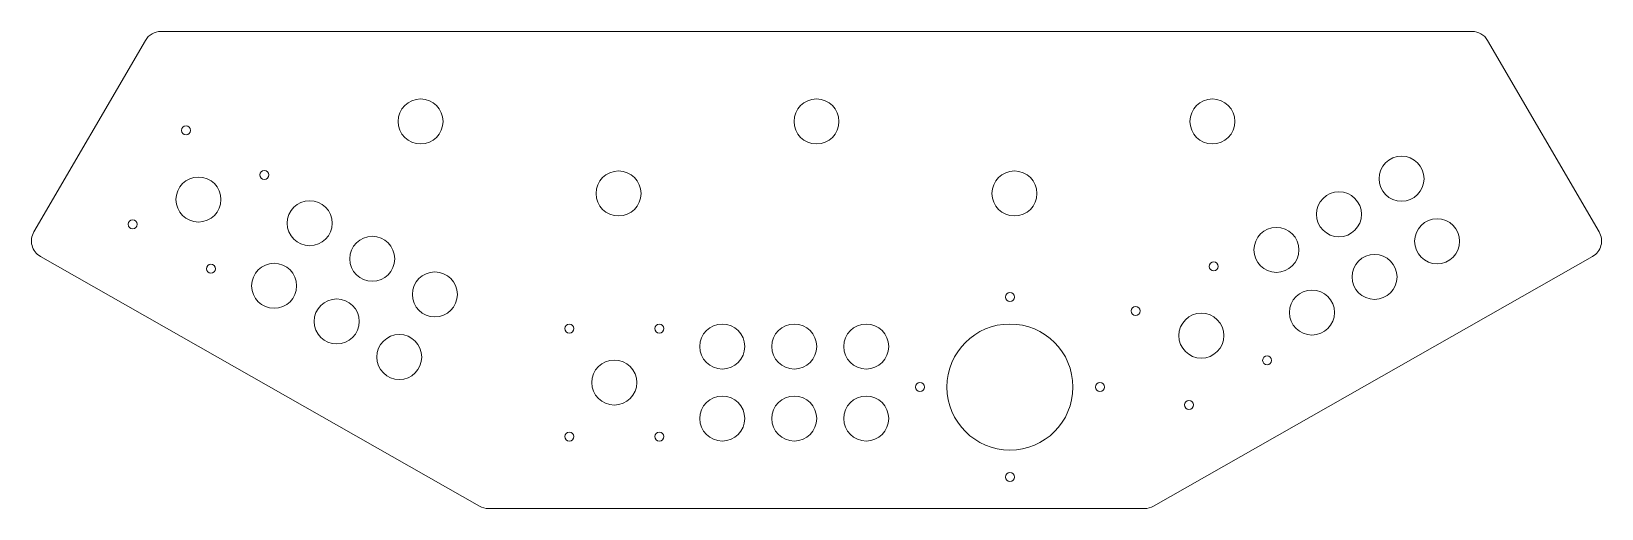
# Model space of a CAD drawing. Header units: inches. Extents: x 2.7 to 46.3, y 1.8 to 15.
import ezdxf

# ---------------------------------------------------------------- set-up
doc = ezdxf.new("R2010")
doc.units = ezdxf.units.IN
doc.layers.get('0').update_dxf_attribs({"linetype": 'CONTINUOUS', "lineweight": 0})
for name, color, linetype, lineweight in [('Buttons', 7, 'CONTINUOUS', 0), ('Joystick', 7, 'CONTINUOUS', 0), ('Proposed Layout', 7, 'CONTINUOUS', 0)]:
    doc.layers.add(name, color=color, linetype=linetype, lineweight=lineweight)

# ---------------------------------------------------------------- blocks, each defined once
blk = doc.blocks.new('Joystick')
at = {"layer": 'Joystick'}
for centre, radius in [((-1.25, 1.5), 0.125), ((1.25, 1.5), 0.125), ((0, 0), 0.625), ((-1.25, -1.5), 0.125), ((1.25, -1.5), 0.125)]:
    blk.add_circle(centre, radius, dxfattribs=at)
blk = doc.blocks.new('Buttons')
at = {"layer": 'Buttons'}
blk.add_circle((0, 0), 0.625, dxfattribs=at)

msp = doc.modelspace()

# ---------------------------------------------------------------- linework, layer by layer
for p, q in [((6.287, 15), (42.713, 15)), ((2.755, 9.437), (5.855, 14.752)), ((43.145, 14.752), (46.245, 9.437)), ((15.135, 1.815), (2.939, 8.75)), ((46.061, 8.75), (33.865, 1.815)), ((33.618, 1.75), (15.382, 1.75))]:
    msp.add_line(p, q)
for centre, radius in [((13.5, 12.5), 0.625), ((24.5, 12.5), 0.625), ((35.5, 12.5), 0.625), ((29.875, 5.125), 1.75)]:
    msp.add_circle(centre, radius)
for centre, start, end in [((6.287, 14.5), 90, 149.7436), ((42.713, 14.5), 30.2564, 90), ((3.187, 9.185), 149.7436, 240.3763), ((45.813, 9.185), 299.6237, 30.2564), ((15.382, 2.25), 240.3763, 270), ((33.618, 2.25), 270, 299.6237)]:
    msp.add_arc(centre, 0.5, start, end)
at = {"layer": 'Proposed Layout'}
for centre, radius in [((29.875, 7.625), 0.125), ((29.875, 5.125), 1.75), ((27.375, 5.125), 0.125), ((32.375, 5.125), 0.125), ((29.875, 2.625), 0.125)]:
    msp.add_circle(centre, radius, dxfattribs=at)

# ---------------------------------------------------------------- block references
at = {"row_count": 2, "column_count": 3, "row_spacing": 2, "column_spacing": 2}
for p, rotation in [((40.755, 10.91), -150.376), ((13.896, 7.697), 150.376), ((25.882, 6.25), -180)]:
    msp.add_blockref('Buttons', p, dxfattribs=dict(at, rotation=rotation))
at = {"layer": 'Proposed Layout'}
for p, rotation in [((7.328, 10.331), 150.376), ((35.193, 6.552), 209.624)]:
    msp.add_blockref('Joystick', p, dxfattribs=dict(at, rotation=rotation))
for name, p in [('Buttons', (19, 10.5)), ('Buttons', (30, 10.5)), ('Joystick', (18.882, 5.25))]:
    msp.add_blockref(name, p, dxfattribs=at)

doc.saveas('drawing.dxf')
